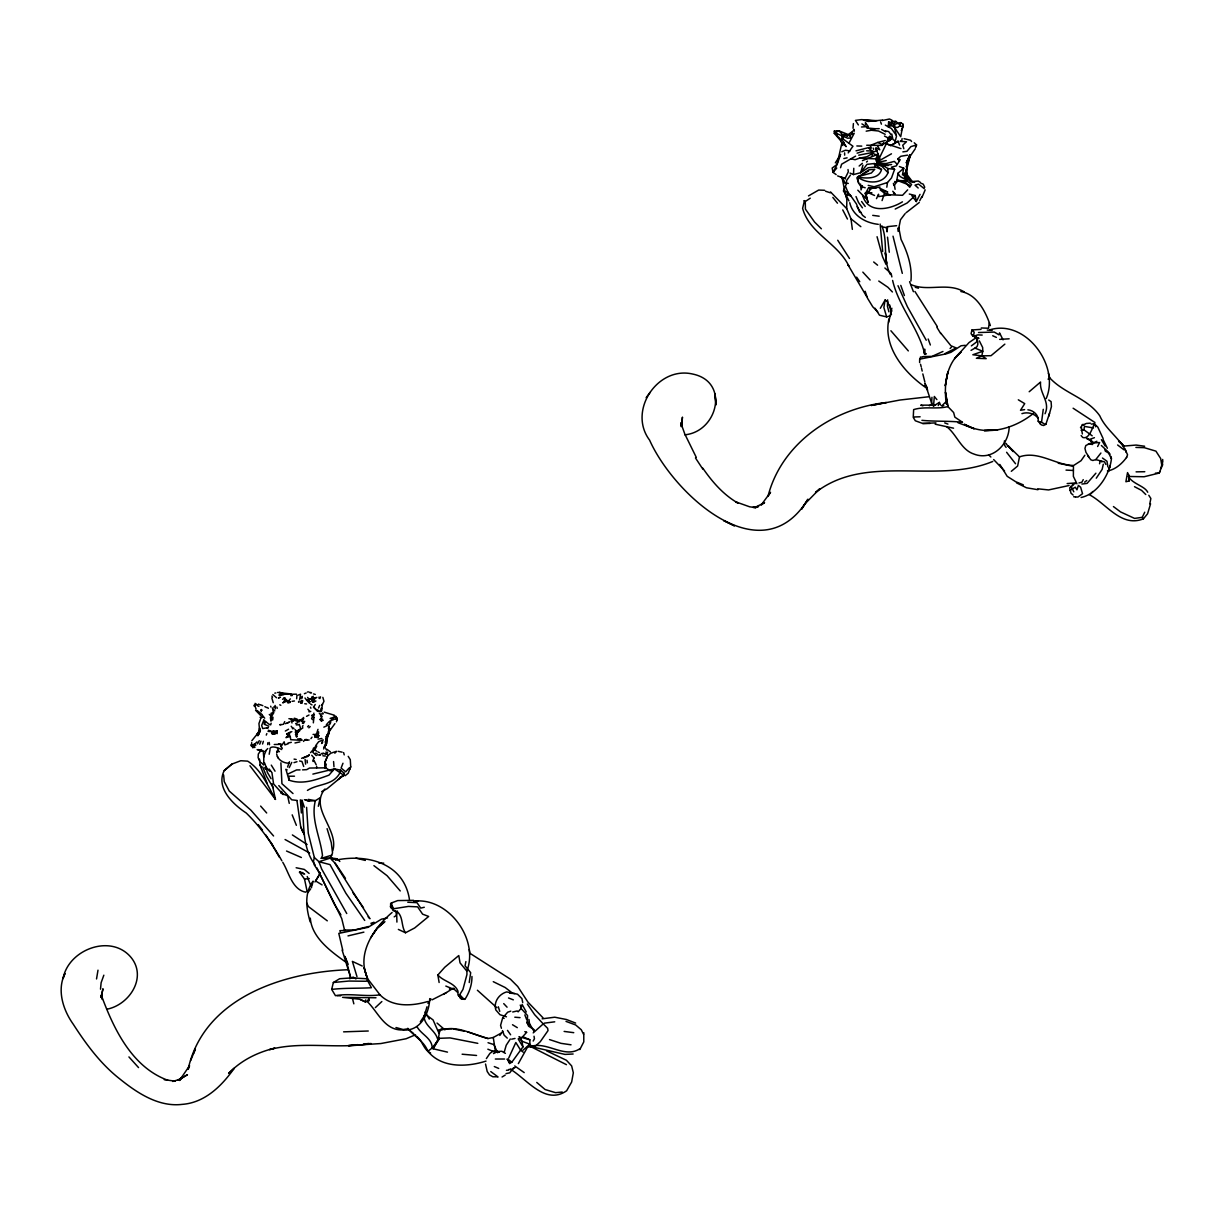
<?xml version="1.0" encoding="UTF-8"?>
<svg xmlns="http://www.w3.org/2000/svg" width="1224" height="1224" viewBox="0 0 1224 1224"><rect width="100%" height="100%" fill="white"/><g stroke="black" fill="none" stroke-linecap="round" stroke-linejoin="round"><path stroke-width="1.5" d="M1076.982 483.847L1073.371 476.381L1073.448 466.375L1058.24 463.238M320.535 696.838L319.877 698.583M322.004 714.265L322.004 713.454M1107.888 466.91L1106.97 461.249L1102.472 458.021M316.863 697.42L314.247 697.986L313.451 699.485L313.436 702.224L315.93 701M1082.368 433.939L1081.19 427.023L1082.552 424.468L1083.867 425.279M313.757 757.855L313.206 761.527L313.329 759.89M887.415 140.148L886.314 143.759L890.628 145.58L894.668 143.407L896.488 136.246L894.514 127.418L894.912 124.251L900.757 122.614L903.067 124.251L900.711 136.721L894.514 127.418L891.975 120.212L889.45 119.003L882.305 120.549M852.348 229.378L851.001 218.836L846.702 208.615L846.855 199.451L844.866 191.051M276.838 752.653L277.68 750.419M1043.261 409.321L1041.548 422.188L1044.715 424.162L1045.847 424.33L1049.549 413.238M842.831 145.58L840.613 140.592L834.278 133.34L834.34 131.06L839.174 130.937L848.186 134.533L851.935 131.978M1103.298 464.248L1102.136 469.419L1096.26 478.202M1010.397 448.106L1008.117 445.811L1019.485 456.873L1017.618 466.053L1011.315 471.301M887.645 299.865L887.431 306.275L888.93 311.845M313.069 734.4L318.026 734.752L316.419 737.552M321.361 711.098L321.484 707.946L320.963 710.914M1111.499 458.082C1110.046 474.178 1097.607 493.945 1081.113 497.495M347.157 963.074C332.102 952.379 311.768 938.211 310.299 918.122M891.409 314.752L889.787 305.082M277.175 751.276L276.67 751.459M840.551 167.719L841.607 164.2L850.909 158.814L855.071 159.717L859.432 158.187L875.741 158.875L877.822 161.262L878.113 154.163L875.818 148.425L876.919 150.521L872.865 152.419M318.485 733.895L318.577 731.845L316.71 734.599M1045.847 424.33L1043.628 425.508L1041.394 424.957L1038.197 421.209C1039.008 415.257 1033.5 410.331 1027.885 409.811M858.667 182.866L856.907 178L860.839 177.587C868.199 178.505 879.337 178.459 881.51 169.524L875.344 166.984L868.107 167.78L860.625 172.722L853.495 174.573L853.786 168.3M940.598 405.098L939.374 402.405L933.545 406.016L931.602 404.318L931.954 397.295M269.525 744.712L269.203 742.417M332.729 850.818C339.385 829.566 308.892 808.376 324.895 789.052M298.595 702.285L298.641 701.367M413.636 900.359L397.739 900.573L391.68 902.868L390.64 903.496L390.64 907.474L393.348 909.356M297.264 736.496C296.33 737.123 295.673 734.018 296.545 737.047M300.982 698.384L301.089 697.037M853.036 128.245L853.403 123.578M282.346 748.338L281.015 746.563L281.183 744.345L278.491 743.993M933.545 406.016L934.325 396.469L936.896 399.621M289.292 733.941L289.568 735.18M1040.125 423.887L1040.293 421.989L1038.197 421.209M328.705 727.087L328.522 729.198L329.287 726.383M850.405 175.139L846.626 180.479L846.35 183.983L843.428 190.745L843.673 191.648L847.85 192.122L851.108 196.33L847.62 194.662L847.85 192.122L845.769 186.935M887.553 226.639L887.063 231.841L886.406 227.633L887.553 226.639L896.626 225.69M100.506 989.206L101.118 982.719L103.841 975.191M365.762 999.855L365.548 1001.951L360.33 999.442M485.53 1064.039L487.213 1071.551L489.508 1074.901L492.859 1076.783L497.235 1076.783M898.661 228.781L900.481 219.769L905.087 213.68M272.692 719.942L272.983 717.233M337.166 717.708L336.554 718.825M920.05 359.489L920.463 357.041L922.238 357.071M325.094 747.099L325.706 742.892L326.135 745.294L325.309 741.836M842.801 136.139L836.558 133.477L836.849 130.8M1095.602 426.809C1094.302 416.038 1091.67 440.655 1082.689 437.427L1081.129 435.56M300.155 702.224L300.278 701.291M251.685 742.631L251.486 746.502L255.77 745.431L255.296 743.611L256.964 741.912M681.263 426.105L682.457 417.124L681.753 426.105L680.819 422.816L684.797 434.015L696.303 457.409M989.237 322.907L988.548 328.231L981.281 327.971M681.217 426.656L681.86 422.096M313.329 722.848L313.925 717.463L312.457 714.847M314.889 737.46L314.935 734.828L317.613 733.36M886.803 187.211L887.507 182.514L891.5 177.939L894.591 169.371L891.409 167.153L896.289 165.913L900.221 159.686L897.85 158.845L900.757 156.29L907.627 155.142M951.339 347.233L950.099 348.519M297.432 734.278L296.254 733.589L295.474 734.691L297.264 735.012M329.011 721.732L326.364 724.73M330.511 723.032L330.755 721.548M328.736 733.956L329.118 731.646L327.298 736.205M887.691 301.701L885.12 300.002L883.881 307.561L886.65 316.924L890.062 315.823M96.528 978.955L97.996 970.173M326.257 764.067L325.416 768.259L325.003 762.185L327.711 755.713L330.847 753.204L336.493 751.322L334.825 753.204M312.87 774.103L334.412 768.886L340.471 770.141L340.043 772.635C333.326 785.777 318.255 783.375 307.438 790.413M1045.051 413.727C1050.559 402.007 1039.283 393.317 1040.553 382.026L1029.185 391.741M1092.191 435.821L1083.928 429.808L1084.495 426.411L1093.46 427.941M898.737 180.31L896.809 180.387L898.034 173.211L903.771 168.224L899.395 166.525M902.088 138.603L901.736 140.576L900.13 141.372L906.479 141.739L902.746 145.212L903.832 148.762M946.366 403.966C943.704 385.988 945.877 364.63 960.809 352.022M447.494 1052.12L433.067 1048.769L438.299 1038.947L439.753 1030.593C456.491 1024.243 472.173 1034.693 488.039 1038.533L493.272 1037.493L501.213 1033.102M330.098 720.538L329.792 724.47L323.84 727.148M269.188 754.244L270.03 749.654M429.731 998.6C429.196 1013.793 420.26 1031.832 402.543 1029.965C384.719 1030.44 378.323 1012.6 367.644 1001.951M906.188 180.402L905.729 182.789L909.738 187.257L911.559 184.411L906.188 180.402L907.535 178.995L905.867 169.539M336.462 721.823L336.677 720.752M804.459 200.614L802.623 208.386C809.431 233.478 837.721 243.01 848.829 265.96L847.972 264.782L866.714 296.652M1009.173 426.702C1009.02 444.633 992.113 461.173 974.044 454.089C960.962 449.881 956.954 434.642 946.733 426.732M313.589 714.617L313.895 713.102M340.471 770.141L344.02 773.063L343.607 775.144L338.161 779.535M465.885 961.605L465.043 965.782L470.689 972.682L469.236 982.505M1149.78 503.906L1150.866 498.489L1148.801 495.292M319.051 697.068L319.051 698.277M946.534 403.629L947.238 400.172M907.948 159.411L906.54 166.235L907.214 176.531L910.824 180.938M272.753 709.951L273.855 712.628L271.575 716.377L271.453 720.477M284.519 698.782L284.045 697.741M885.319 125.093L888.471 126.959L888.701 121.635L888.471 126.959L891.393 128.489L896.075 134.977M888.655 322.432L891.852 308.219M971.03 350.37L974.962 348.09L982.78 351.273L972.835 354.746L981.801 355.847L986.192 358.647L976.37 358.28L981.801 355.847L982.78 351.273L982.658 347.478L979.322 340.853M277.221 752.056L277.68 751.062M318.317 806.295L320.198 797.727L315.379 800.649L308.907 801.077L304.393 799.685M306.597 807.335L308.28 833.269L314.339 857.504L313.497 861.268L314.339 865.031L318.73 871.717L341.726 918.551L344.648 930.454M882.06 200.598L884.508 193.193L880.194 189.888L887.737 192.015L879.322 188.006M311.982 885.992L313.084 881.127C304.057 893.413 306.245 908.208 310.162 921.886M264.613 762.98L266.755 768.718M101.026 997.346L103 988.778L101.072 997.147M327.864 735.961L328.919 731.417L325.875 739.724M1099.55 463.758L1100.116 461.417M331.689 989.405L333.356 982.505L339.629 978.741L351.334 977.915L366.603 978.741L371.408 987.737C358.204 988.533 344.923 987.829 331.689 989.405L335.452 995.678C350.278 992.955 365.165 997.04 379.976 994.837C392.185 1007.398 411.998 1006.189 427.635 1001.538M325.492 741.928L326.441 738.072L325.844 740.398M925.16 189.904L921.963 197.431M977.67 338.91L976.431 342.093L971.366 345.872M466.925 970.8C479.211 938.839 447.862 896.825 413.636 901.201M518.089 1011.881L521.072 1008.423L522.112 1004.46L526.289 1011.988M1150.575 503.798L1147.576 513.789L1143.43 518.808C1121.199 527.835 1106.496 503.554 1089.1 494.588M271.147 723.2L270.688 724.868L268.959 724.18L263.818 720.064L261.645 725.541L262.747 728.571L268.393 727.561L267.184 728.096M841.592 144.31L837.063 164.399L833.054 172.385L836.16 174.619M892.403 121.834L888.471 126.959L891.409 125.46L892.403 121.834L889.389 122.66M292.414 727.898L291.19 726.26M510.821 1011.146L507.7 1012.187L502.682 1017.832L500.585 1025.36L501.427 1028.282M256.107 709.14L254.531 704.886M888.93 318.928C882.688 347.096 904.521 373.014 926.522 388.084M344.02 773.063L343.179 775.985L340.257 777.102M262.548 744.008L263.374 741.285M504.349 1051.707L506.231 1045.219L510.316 1038.992M868.566 171.023L858.162 176.608L857.718 178.092L858.514 182.973L860.778 186.323L865.184 187.777M188.205 1068.904C204.025 997.958 283.127 972.147 347.738 969.76M427.008 1006.755L424.284 1015.951L420.322 1021.811M1046.183 398.565C1060.305 365.869 1025.666 318.867 989.91 329.807M337.135 720.232L337.38 719.406M329.057 731.983L325.4 745.493M915.797 147.293L916.531 144.922L914.221 142.764M862.4 185.635L861.069 189.919L860.579 184.044M328.17 734.966L329.929 729.535L328.659 732.227L334.932 723.598M316.894 732.717L317.995 729.351M397.433 911.13L395.857 915.827L394.189 916.868M1160.597 468.608L1161.76 465.166L1160.658 458.51L1155.915 451.136L1144.302 447.678L1135.903 447.418M1048.708 416.359L1051.431 406.598L1051.095 401.61L1048.739 400.034M312.931 697.206L313.252 696.257M684.813 434.811C717.631 431.751 730.07 381.72 692.646 374.039C657.441 365.808 627.591 410.958 649.592 440.12C673.108 493.073 761.206 575.892 807.932 499.208L801.582 509.153L805.254 503.554L819.682 488.85L815.551 492.507C866.5 452.865 936.146 484.842 992.74 461.463M891.409 125.46L894.514 127.418L897.835 127.357L899.594 125.965L900.757 122.614L899.64 124.374M938.257 405.572L939.374 402.405M188.389 1068.95L189.552 1065.706L179.668 1080.149M287.579 767.004L289.461 761.772M877.822 161.262L886.314 143.759L900.971 148.594M840.215 155.846L837.063 164.399L832.167 168.07L833.054 172.385L836.757 168.07M314.339 857.504L318.944 861.696L330.22 858.131L331.689 855.209L332.53 852.914L331.276 842.663L327.083 828.663M903.771 168.224L902.654 173.701L907.183 180.142M266.281 735.088L266.832 733.589M312.319 751.429L313.635 747.879M267.719 744.62L267.781 742.769M319.693 705.391L318.5 708.008M920.035 194.387L916.302 201.562L911.941 195.809M260.987 741.132L259.718 744.253M349.666 769.514L350.707 766.79L350.293 759.676L348.197 756.34M862.951 165.179L860.625 172.722L867.005 164.337L874.257 163.542L881.846 166.265L888.027 172.691C883.59 183.998 868.428 183.83 859.416 178.276M299.605 699.899L300.553 694.161L298.212 695.14M350.707 766.79L348.197 773.262L345.061 775.771M342.98 763.24L341.098 768.045L345.688 771.808L349.039 768.045M316.236 755.56L312.839 752.255L315.976 745.217L318.623 741.744L323.167 739.877L321.575 743.473L322.646 742.31M1126.463 457.577L1127.564 454.808L1126.279 451.993M265.837 751.108L263.757 756.34L263.757 761.986M272.065 783.788L275.461 799.394C267.888 785.869 261.248 769.621 247.661 761.144L240.761 760.731L231.979 764.067L224.252 770.554C215.5 787.766 233.019 804.336 246.192 812.981C260.528 826.873 272.08 843.443 281.857 860.778M1128.834 475.218L1129.155 480.925L1125.896 481.751L1127.534 472.602L1128.834 475.218L1129.155 480.925M190.592 1060.688L195.396 1048.983L193.315 1054.002M252.771 747.818L253.475 746.15L250.843 745.018M847.329 136.231L844.453 134.166L841.883 135.589L841.974 139.674L846.09 146.65L842.938 142.917L843.994 142.367M311.86 717.922L312.594 716.484L311.6 715.397M271.575 716.377L270.795 715.811L272.447 712.414M282.56 699.302L284.855 697.726M327.711 755.713L325.003 762.185L325.416 768.458M518.349 1063.61L527.544 1047.101M268.76 726.169L264.46 724.363L265.516 721.869M325.477 754.519L326.732 753.632L327.175 754.519M254.148 705.238L254.301 706.279M316.756 751.169L314.798 749.945L316.756 746.043M293.944 728.372L292.49 728.77M273.595 707.151L274.666 706.615L275.415 708.849M848.982 143.131L854.199 133.278L849.441 135.466L844.514 135.39L842.495 138.557L852.96 146.253L848.201 152.908M1097.622 446.515L1099.626 442.537L1090.63 443.164L1085.81 445.521L1084.954 448.397L1085.933 452.299L1088.809 456.72M886.237 160.558L878.572 162.287L878.144 163.236L876.598 162.869L877.103 162.272M316.481 710.073L313.558 707.089L315.226 704.489M331.903 857.932L321.239 858.345L322.493 855.622C320.459 837.4 310.544 819.04 315.379 800.649L308.28 799.394M437.871 974.993C443.578 981.663 454.41 982.505 457.944 991.088L457.944 995.051L458.985 995.892L462.963 989.405L466.925 974.564L466.925 971.229L460.04 962.86L458.786 955.546L444.771 967.251L437.871 974.993L439.125 982.505M302.389 726.827L302.986 725.541M508.74 1057.964L515.839 1042.496L520.659 1050.238L523.168 1052.12M260.513 719.161L258.937 723.598L259.61 730.208L259.641 727.943L258.203 735.593L259.61 730.208L257.958 735.379L260.421 730.468L257.315 735.639L260.207 731.095M289.262 767.632L291.756 762.399M1113.427 506.568L1120.511 511.892L1134.572 518.41L1142.221 517.339L1144.731 512.213M302.435 720.936L303.812 718.151M312.12 701.52L313.436 702.224L311.753 699.745L313.176 697.909L306.658 700.174L304.99 698.001M901.262 130.616L903.297 126.546L903.067 124.251M883.621 142.565L882.183 145.427L866.714 145.243M310.774 711.389L308.968 711.863M876.491 198.64L878.526 194.234L878.664 196.62L889.741 194.769L902.532 195.305L907.657 189.858M579.809 1049.611L583.787 1041.869L583.787 1032.674M919.714 200.751L921.886 196.544M1083.24 479.64L1081.878 482.271L1078.956 482.944M845.463 177.633L848.309 171.834L848.018 169.555M868.642 187.593L865.46 193.514L865.72 198.303L857.81 190.194M259.274 740.688L257.545 743.825M301.15 721.502L303.445 717.478M296.652 698.766L296.942 695.217M268.377 730.238L275.155 732.931L274.727 733.712L273.12 732.717M915.307 148.685L909.86 156.672L906.51 166.632L909.86 156.672L905.882 173.028L907.214 176.531M392.093 912.492C373.397 928.236 355.358 954.98 368.271 979.582L367.43 981.051L365.349 981.25L348.825 981.051L333.356 982.505M458.985 994.837L460.453 998.401L465.258 998.815C469.45 992.236 472.112 984.264 471.944 976.446M303.583 741.453L304.195 740.413M880.331 308.295L885.12 300.002M300.614 703.203L301.731 700.281M314.935 734.828L315.731 737.139L316.848 735.639L319.326 735.685M370.566 937.982L377.053 928.373L384.933 921.687M303.399 723.506L304.7 721.318M513.544 1067.802L509.781 1072.805L506.017 1073.647M323.595 748.95L324.941 746.716M314.966 881.969L320.397 873.049M320.29 873.217L315.593 880.928L322.065 884.891M307.147 756.784L309.29 754.535M433.067 1048.769L439.554 1038.319L450.004 1037.906L477.804 1043.338M323.855 747.176L325.355 744.773M273.411 730.988L275.522 733.574L277.175 730.957L272.539 731.202L277.19 733.635L277.175 730.957M259.228 731.876L257.346 733.757L259.014 731.111M265.608 750.786L267.75 748.568M835.349 162.853L840.704 154.469M1126.784 457.118C1122.224 463.498 1115.355 469.71 1107.445 470.949M281.015 746.563L284.152 741.805L284.886 744.896L288.328 743.672M1160.337 471.209L1159.097 473.091L1144.103 476.748L1128.329 476.473C1132.491 483.939 1144.777 485.989 1147.729 492.247M427.941 1003.359L430.924 998.891M328.598 731.554L330.465 728.739L328.277 731.447M265.011 767.769L265.669 766.867M373.351 933.866L377.053 928.373L383.739 922.514L380.389 924.824M302.328 723.185L303.506 721.426M330.159 718.427L336.065 716.53L332.913 717.968L330.954 720.462L335.804 718.717L336.065 716.53L334.29 715.933M486.02 1061.101C466.711 1067.221 441.68 1068.2 427.849 1051.278L432.225 1047.943L439.554 1038.319M486.372 1058.592L489.921 1053.374L492.859 1051.278L496.822 1051.079L499.331 1052.334M981.005 329.348L972.009 329.96L971.045 333.708L973.432 336.294L978.925 338.329L974.564 336.478M519.649 1037.233L521.914 1041.241L522.954 1046.887L511.877 1062.157L509.582 1063.61L507.899 1059.219L511.877 1062.157M856.02 150.827L870.524 147.14L871.289 145.029L877.715 142.474L882.596 144.692L890.904 139.383L891.454 137.578M288.405 701.23L290.333 698.858M321.3 720.768L322.509 719.069L319.984 719.574L321.361 720.997L323.243 720.278M499.805 1035.458L502.682 1031.419M310.942 738.638L312.013 737.169M903.955 173.808L905.882 173.028L912.324 181.55L918.245 181.03L920.249 182.269M894.361 185.13L897.682 180.617L909.57 185.161M251.823 740.734L258.035 733.008L257.346 733.757M315.731 737.139L316.848 735.639L314.706 736.404M866.133 195.197L868.015 202.404L866.133 195.197L871.687 187.716L869.683 188.879M317.597 737.537L318.546 736.358M646.134 397.678L650.051 392.399M307.851 892.633L310.682 888.869M915.384 146.987L916.531 144.922L910.886 146.62L906.938 151.317L902.868 151.868M1084.862 455.236L1081.052 460.698L1073.647 465.472C1055.471 465.151 1038.227 450.294 1019.485 456.873M1087.631 455.665L1090.875 459.826L1092.848 460.484L1095.755 459.612L1100.911 453.033M1073.586 484.781L1069.669 487.841L1070.985 493.165L1073.127 495.062M1095.893 473.198L1087.08 483.388L1081.894 484.061M405.481 932.764C400.937 926.186 403.522 916.638 396.913 911.436L393.348 910.809L392.935 909.769L393.776 908.728L408.403 906.418L417.598 906.846L422.617 914.16L428.675 916.455L414.676 927.96L405.481 932.764L398.366 929.414M255.862 705.162L254.485 705.621M308.968 755.483L301.594 758.314M919.27 202.465L906.051 212.762M311.569 698.751L312.273 696.747L311.233 698.659L308.035 699.47L309.274 700.113L306.658 700.174L309.565 703.295M179.622 1080.501L181.504 1078.298M261.217 711.664L261.477 709.507M1090.645 494.006L1092.864 491.497M894.361 123.043L895.846 121.39L899.212 124.267M320.244 719.299L322.126 716.606L320.566 716.132M302.328 719.1L298.962 720.997M526.718 1032.26L522.74 1036.651L529.854 1039.788L529.854 1044.179L522.954 1050.238M307.561 726.811L308.678 725.618M316.144 736.848L318.026 734.752L315.608 736.19M261.584 749.471L258.31 754.045L258.111 757.595L259.779 761.359M299.237 724.302L300.706 728.678L295.183 732.12L299.758 730.728L296.254 733.589M310.529 752.653L312.151 750.97M872.192 155.769L871.411 150.445L869.499 148.762M960.916 352.206L954.536 358.678L969.026 342.567L976.324 337.579M391.68 902.868L391.68 905.163L390.425 906.418L392.935 909.769M840.613 140.592L843.137 138.098M308.83 727.852L310.177 726.551M888.961 139.444L890.904 137.011L889.802 136.155L887.568 138.541L889.527 140.377M866.516 162.058L867.479 161.14M438.85 1031.144L441.221 1028.91L452.084 1028.711M872.115 153.627L867.066 156.703L859.432 158.187M375.37 1007.597L381.857 1001.538M302.726 700.648L301.915 703.372M265.562 768.84L266.847 769.085L265.333 767.356M309.228 702.193L310.621 701.49M287.9 733.635L287.472 735.043L290.256 736.404L290.715 739.694L302.083 740.367M1004.858 344.143L991.027 355.694L981.801 355.847M878.098 160.16L879.949 158.477M533.19 1032.888L543.226 1023.907L547.618 1028.282L548.031 1030.593L540.304 1041.67L535.072 1046.474L527.62 1047.025M288.191 735.67L285.972 737.628L290.256 736.404M349.666 978.741L353.216 977.073L355.939 978.955M275.522 733.574L272.707 734.278M859.141 166.036L862.339 163.343M231.979 764.067L224.252 770.554M1048.065 379.149L1049.702 377.803L1048.402 373.228M902.317 174.879L904.444 173.15L907.535 178.995L910.534 181.519L914.695 182.192M316.679 767.8L316.679 766.346M1033.469 413.375C1014.803 428.522 986.467 437.136 964.374 424.254L974.212 428.767L957.933 422.693M313.344 715.765L314.4 714.938M371.408 924.395L374.116 922.315L370.918 923.279M307.331 756.111L303.491 757.947M533.19 1041.043L534.444 1038.748L534.031 1036.238M1084.586 482.134L1086.774 480.527M974.962 348.09L977.058 346.606C979.384 342.338 976.431 336.952 972.361 334.948L972.606 335.758M261.064 710.149L261.982 710.287L261.202 709.813M891.47 153.811L879.153 160.788M302.909 727.882L296.132 732.182M178.168 1080.088L182.437 1077.197M862.981 173.808L868.795 169.876L874.778 169.264L871.35 173.012L858.162 176.608M821.381 228.796L814.587 222.049L805.423 209.12L805.27 201.532L810.242 198.196M515.013 1067.588L512.504 1069.256L508.74 1069.47M894.668 143.407L898.079 141.219L899.564 145.09M894.759 182.483L897.682 180.617M432.026 999.855L446.454 992.542M283.601 724.118L284.718 721.609M288.573 729.213L285.345 731.034M443.516 994.424L453.247 988.196M929.307 405.771L931.602 404.318M916.302 201.562L915.215 195.519L907.137 203L895.218 209.059M872.987 151.026L866.592 150.812M295.611 723.659L297.662 722.772M178.367 1080.18L187.456 1074.687L179.714 1079.293L172.691 1081.465M502.054 1076.998L505.191 1075.116M808.498 195.917L818.672 190.057L824.609 190.286M890.628 145.58L898.079 141.219M255.296 743.611L251.563 745.523M579.809 1048.769C564.432 1058.944 547.266 1041.058 530.482 1046.474L566.437 1064.666M465.258 998.815L461.494 999.029L458.985 995.892M850.909 158.814L855.607 156.137M893.887 185.436L893.398 183.325M321.652 791.668L327.083 788.73L343.607 775.144L334.412 768.886L328.965 775.144C316.343 779.78 302.405 784.982 289.048 780.162L285.911 769.299L287.166 769.927M306.536 716.331L308.999 715.03M493.486 1053.589L497.663 1051.493L501.84 1051.278L505.39 1053.374M286.982 734.094L290.363 732.411L288.696 732.855M1069.898 490.457L1075.284 487.213L1076.952 489.814L1078.39 485.423L1080.639 487.228L1082.536 493.7L1078.007 497.005L1075.514 497.005M287.181 723.017L289.92 721.701M280.464 697.114L278.383 698.108L279.562 697.328M857.29 177.189L858.682 176.516M288.206 773.889L296.575 769.927L300.064 769.911M1086.224 437.718L1093.583 442.751L1096.888 441.267M888.104 141.25L890.292 140.27M286.63 733.941L291.832 731.631M449.376 988.992L454.349 988.579M301.655 719.528L298.916 720.186L288.91 718.672M415.517 1034.77L406.108 1038.748L380.817 1043.552L348.412 1045.633L357.821 1044.653M902.44 201.838C889.664 209.763 867.678 214.185 862.568 195.06M1094.424 437.687L1089.146 439.584L1086.851 438.758M841.791 151.761L845.509 150.215L849.946 150.965M942.954 351.472L932.015 356.368L923.11 356.597M304.393 693.702L306.153 693.014M871.901 152.602L858.728 155.188M368.684 998.401L369.311 1000.482L365.548 1001.951L359.489 999.228L342.552 997.346L375.998 997.774M887.507 182.514L874.104 186.752L868.183 185.36M285.406 723.675L288.573 722.497M317.98 739.112L321.897 738.485M106.672 1009.264C129.193 1005.057 147.308 977.67 131.228 957.642C111.216 933.193 68.314 949.396 63.082 978.542L64.964 973.524C56.656 990.078 63.097 1010.029 73.318 1024.32C86.307 1044.47 100.705 1063.962 119.722 1078.88C137.287 1093.032 158.692 1107.246 182.223 1104.369C204.944 1102.702 221.896 1085.826 234.274 1068.215L228.628 1073.433C241.021 1060.397 257.468 1052.273 274.834 1048.142L269.601 1049.611C302.955 1040.721 337.503 1049.58 371.056 1043.475M857.106 153.168L863.761 151.042M944.744 353.721L956.189 347.953L950.956 345.765L940.644 333.005M518.15 1038.947L521.485 1037.906M320.168 711.802L317.245 711.144M294.005 762.629L296.988 761.726M862.415 160.65L878.113 154.163L879.322 157.085L876.751 161.308L876.965 162.823L877.639 161.767L878.572 162.287M879.949 187.027L869.897 188.771M321.239 858.345L331.689 855.209M296.3 724.929L298.993 724.684M299.911 741.912L294.984 742.968M347.998 935.901L363.88 932.137M287.931 703.02L290.287 702.362M355.098 929.827L368.684 926.491M1072.346 484.306L1075.667 483.404M861.497 127.005L867.082 126.592L867.143 127.969L868.091 127.724L861.926 123.915M1082.276 424.866L1085.413 424.024M877.715 142.474L885.273 140.515M288.482 702.086L290.21 701.643M290.486 694.283L296.468 694.176M1090.293 423.167L1086.178 423.473M265.195 768.657L265.96 768.458M926.354 353.736C921.901 357.836 925.635 341.19 924.793 354.272C918.78 328.445 898.737 306.796 892.617 280.449M424.284 907.259L420.735 908.101L416.971 902.654L407.776 902.241M512.703 1011.988L517.308 1010.932M843.841 158.554L847.1 157.835M1069.072 485.515L1048.555 489.937L1037.738 488.804M1081.144 430.42L1083.928 429.808M288.007 743.06L291.327 742.341M511.663 1039.161L515.013 1038.457M847.62 194.662L846.304 194.937L845.065 193.377M1021.918 413.636C1027.471 411.738 1034.265 413.329 1037.921 417.996M868.933 148.487L871.733 147.951M943.75 405.557L941.746 405.94L946.917 400.829L947.896 406.598L953.634 412.534L954.842 417.139L962.538 422.295C949.151 420.781 935.457 421.653 921.917 420.337M866.179 131.167L871.335 130.249L878.511 130.999L885.181 134.334M947.361 403.384L945.479 392.246L947.896 406.598C936.697 409.52 924.64 406.108 913.639 409.612L913.242 417.369L915.307 420.765L922.774 423.489L935.932 422.877M332.102 859.6L336.906 858.758L339.844 861.482M999.656 339.385L1009.142 338.803M891.607 164.521L883.912 165.607L879.306 164.154M1024.595 409.612L1020.51 410.269L1024.717 403.629L1018.322 399.804M870.111 128.811L879.214 128.658M293.163 728.112L292.597 728.372M281.183 744.345L274.252 744.498M274.788 693.136L275.874 692.968M408.189 1028.757L403.17 1029.537L395.979 1027.533M311.753 699.745L314.675 699.899M928.848 396.744L900.023 400.019L871.151 405.465L886.298 402.528C833.269 408.281 781.509 443.088 767.968 496.424L770.523 492.278L761.19 505.007L764.572 502.605L755.147 507.348L758.589 506.476L752.898 507.348L755.958 507.685L749.654 506.797L735.884 501.901L738.072 503.156C723.476 494.833 712.23 481.858 702.806 468.165M292.046 701.337L294.448 700.969M271.973 733.956L273.472 733.727M896.809 180.387L906.663 180.923L907.489 179.943L906.755 177.817L902.654 173.701M281.03 724.577L279.699 724.746L282.683 724.44M415.257 901.399L418.44 900.986M544.236 1023.172L554.732 1021.811M1123.326 446.117L1136.117 445.062L1144.654 446.24M307.438 692.019L308.524 691.881M542.14 1018.827L554.732 1017.205L566.437 1019.516L575.632 1023.065M1091.257 424.101L1093.889 423.795M874.823 120.947L863.471 120.136L868.321 121.467L882.565 120.059M302.68 872.636L299.498 872.146L304.516 879.046L309.274 878.541M345.489 930.454L339.844 930.668L340.471 932.137M363.467 1044.057L369.097 1043.46M409.443 899.456C403.92 863.134 367.123 853.48 335.452 860.227M506.445 1070.312L508.526 1070.097M965.323 345.321L961.085 345.749L950.941 352.298L946.229 353.858L919.668 359.168L919.622 362.595M319.724 754.948L320.55 754.856M562.244 1092.037L555.558 1092.665L545.108 1089.528L536.755 1082.429M495.353 1059.02L504.563 1059.02M306.597 740.168L309.121 740M325.309 756.08L322.876 755.759M305.373 740.122L307.025 739.985M268.025 731.386L271.789 731.615M353.292 929.98L344.235 930.041M1067.16 483.572L1075.774 482.929M304.883 739.617L306.796 739.48M290.746 695.63L292.368 695.523M256.856 704.886L257.728 704.84M277.588 692.447L291.037 693.962M329.18 770.554L333.158 770.34L330.021 770.554L325.63 767.831L309.504 768.045L306.734 769.636L302.542 769.865M573.123 1054.002L564.968 1054.415L530.482 1046.474M865.337 193.147L871.916 192.826M297.57 738.975L300.614 738.852M922.774 423.489L930.026 423.443M876.124 187.915L869.591 187.945M914.16 416.986L920.127 416.787M343.607 1031.847L368.271 1031.006M317.353 754.917L319.908 755.009M1136.086 471.852L1144.792 471.714M865.108 193.208L870.646 193.147L868.091 191.372M1155.425 473.137L1159.097 473.091L1162.678 464.738L1162.02 461.004M935.549 405.144L920.739 405.159L922.896 405.832M294.479 776.2L288.833 776.2L289.048 780.162M378.935 863.149L383.739 863.149M387.503 917.924L381.444 919.178L368.057 927.333L338.788 933.392L342.766 950.314M876.95 120.686L861.497 119.615L855.423 120.38L858.361 124.925M978.511 332.53L994.301 332.071L999.029 334.856L999.564 332.882L1003.037 339.844M910.534 181.519L912.324 181.55M337.212 995.724L340.716 995.801M856.846 145.962L861.757 146.115M886.65 316.924L879.505 315.195L875.053 308.249M252.986 747.328L254.944 747.405M982.184 335.07L977.838 334.886L973.432 336.294L974.197 332.209L972.009 329.96M892.112 121.207L895.846 121.39M1066.027 470.108L1073.402 470.46M300.997 702.545L301.854 702.591M278.338 751.643L279.424 751.704M834.278 133.34L836.558 133.477M886.406 227.633L882.259 226.868L881.861 225.782M987.248 330.082L992.174 330.388M848.982 200.95L845.233 193.346L842.311 178.765L845.233 183.202L848.309 183.416M514.799 1017.205L520.032 1017.634M509.781 993.169L514.799 993.582M271.544 733.222L273.136 733.344M462.121 1054.216L476.549 1055.471M1073.662 496.76L1075.452 496.913M332.316 858.131L336.906 858.758M867.143 127.969L875.191 128.734M324.192 712.139L334.412 715.244M960.855 291.526C976.859 294.28 985.58 311.539 990.369 325.599M879.689 163.144L886.023 163.557L894.361 161.4L897.161 164.307M296.147 867.755L304.302 869.423L309.106 873.401M304.745 703.739L306.536 703.953M881.77 164.613L887.813 168.514L894.591 169.371M319.143 710.792L317.261 709.981M1088.366 443.929L1092.68 444.496M872.727 215.363L879.169 216.204M1095.755 459.612L1104.538 461.861L1105.823 464.432M564.126 1031.419L573.75 1032.674M164.245 1079.706L175.338 1081.175M953.557 428.186L935.167 424.192M571.027 1044.806L560.99 1043.338L549.5 1039.574M531.644 1045.969L535.072 1046.474L528.6 1045.005M884.355 165.73L877.73 163.909M288.895 763.225C283.448 763.225 277.496 759.783 276.655 754.045M899.594 125.965L902.532 126.424M890.445 195.228L884.508 193.193L889.741 194.769M852.317 133.278L851.537 133.156L854.046 129.392L854.367 131.136M1040.293 421.989L1041.548 422.188M1037.967 489.707L1026.477 487.779L1016.532 482.868M314.247 697.986L315.639 698.384M506.858 1059.219L508.113 1059.433M883.896 164.858L888.134 165.623M296.07 730.667L294.969 729.504M294.066 759.11L296.177 759.492M291.22 719.238L299.207 721.885M299.574 761.007L301.961 761.481L303.705 766.484M453.813 1029.063L464.126 1031.144M878.281 224.329C865.735 222.998 852.761 215.822 849.747 202.725M288.818 694.1L280.51 693.993L284.626 694.391M338.161 751.322L342.139 752.163M297.202 800.45L291.756 799.823L278.797 785.609M885.472 130.861L888.716 131.595L890.965 134.64M334.932 717.295L337.151 718.794M258.249 749.654L260.177 750.128L257.927 749.578M355.939 858.131L365.349 860.441M909.294 194.035L915.215 195.519M367.644 1000.069L369.311 1000.482M873.309 153.658L876.154 154.775L878.113 154.163L875.741 158.875L876.384 161.384M300.339 739.174L301.716 739.541M257.117 749.639L262.303 751.291M915.261 287.319L918.474 288.206M904.077 138.679L910.61 140.27L911.589 141.51M488.039 1038.533L467.553 1031.847M861.084 212.395L859.539 211.966L856.418 203.918L850.053 194.83M1090.278 440.043L1091.594 440.426M315.608 753.158L317.047 753.571M520.797 1037.172L529.854 1039.788M313.558 693.932L315.302 694.452M306.658 700.174L309.075 701.061M308.938 698.72L310.33 699.134M296.56 730.912L297.616 731.264M902.394 180.923L905.27 181.84C909.876 180.433 900.267 177.48 899.487 175.812L898.034 173.211M825.527 191.235L830.316 192.765L830.53 191.939L846.702 208.615M506.445 1016.792L499.958 1014.696L495.781 1009.892C493.456 1001.921 498.994 994.102 506.644 991.914L517.523 994.209L521.914 998.6L522.74 1002.578M488.039 1042.71L493.899 1044.592L497.663 1052.747M294.296 718.213L297.157 719.131M325.355 753.969L322.907 753.02M319.311 713.607L320.474 714.005M316.955 736.726L318.01 737.077M884.508 136.063L890.904 139.383M303.674 873.599L299.498 872.146L304.623 874.135M837.629 175.919L845.554 178.78L841.301 177.006L845.233 183.202M305.893 799.991L308.907 801.077M529.854 1044.179L521.914 1041.241L518.976 1036.651M944.714 422.892L947.927 424.085M566.008 1021.397L575.632 1024.947L581.278 1029.751L583.573 1034.356M964.191 291.878C947.682 281.872 927.455 292.031 911.084 284.595M524.836 1031.633L526.504 1032.26M264.323 751.49L262.869 750.74M508.526 997.973L513.33 999.855M260.743 704.856L262.808 705.667M280.893 793.121L287.242 795.631M168.009 1080.333C132.054 1067.359 113.679 1028.956 101.332 995.265L102.372 999.442L101.745 994.209M257.713 705.896L258.937 706.386M445.827 986.07L454.594 989.619L457.531 992.343M487.841 1049.197L495.567 1052.334L493.272 1037.493M1023.31 484.872L1015.614 481.675L1007.184 476.32L999.809 464.416M313.558 716.882L312.594 716.484L313.925 717.463M920.723 183.11L923.263 184.166L924.747 187.303M850.022 173.104L853.495 174.573M286.538 851.032L301.379 857.504M502.682 1017.832L504.135 1018.46M438.299 1029.965L439.753 1030.593L438.926 1033.102L433.067 1019.929L425.753 1014.528M494.312 1066.548L498.704 1068.43M865.353 217.413L862.614 215.378L857.091 206.749M868.046 192.642L874.563 195.473M327.007 749.379L330.373 751.842M275.155 732.931L273.503 732.212L274.528 733.268M992.725 335.758L996.367 337.396M279.76 704.81L280.832 705.284M362.212 965.996L352.39 961.391L356.98 976.66M270.932 713.301L271.881 713.745M255.036 703.402L256.122 703.922M284.656 698.124L287.732 701.214L284.366 701.352L282.744 702.851L286.722 701.153L289.858 701.735L287.395 701.949L286.722 701.153L288.879 701.612L286.248 700.235L284.366 701.352L284.595 699.638M314.17 758.084L311.722 755.269M258.463 704.075L259.947 704.81M281.719 749.532C278.705 748.063 271.33 745.125 269.907 748.537M493.272 981.679L505.191 987.523L512.275 992.985M321.193 753.433L322.753 754.198M438.299 1038.947L437.458 1038.533C434.872 1029.812 423.626 1025.33 424.085 1015.538M498.076 1076.998L490.763 1071.551M546.577 1050.865L566.437 1060.275L571.654 1065.92L573.322 1072.805L571.654 1082.016L566.636 1090.783C545.292 1105.593 527.146 1079.277 510.408 1069.256M264.858 706.646L266.771 707.625M285.07 839.526L309.672 853.051M904.398 177.373L907.535 178.995M924.288 188.695L918.551 184.09L915.001 185.145L918.184 188.006M1134.51 486.693L1141.579 490.38L1145.771 494.511M893.474 193.055L895.126 193.928L892.755 191.265M317.98 751.888L319.387 752.638M876.001 147.767L879.781 149.802L877.501 145.794M1080.486 427.36L1081.679 428.017M312.212 698.827L313.451 699.485M292.383 834.936L307.132 844.545M881.54 129.423L885.778 131.825M1073.111 408.219L1094.96 422.525M262.242 714.709L257.178 710.547M878.771 281.046L887.859 287.242L892.403 291.97M310.559 704.029L312.013 704.886M1105.287 451.075L1109.74 453.737M430.618 1053.068C423.29 1049.764 422.785 1040.553 416.313 1036.131M512.504 1024.733L517.308 1027.655M514.723 1065.951L524.209 1072.606M894.943 181.443L896.519 182.407M273.243 702.698L271.835 698.001M1100.254 460.882L1101.86 461.922M311.554 718.748L313.176 719.834M927.073 387.381L924.472 385.637L927.333 387.687M894.805 140.729L892.908 139.444L891.791 134.013M1117.619 444.985L1123.969 449.805M804.076 200.69L805.27 201.532M1089.146 439.584L1093.583 442.751M327.298 920.846L308.479 906.632L306.597 902.868M463.376 998.815L464.217 999.442M276.532 697.741L272.845 694.543M309.55 711.205L307.897 709.231M373.917 865.659L387.075 875.696L400.248 890.95M310.758 692.386L311.554 692.983M260.069 717.279L261.293 718.228M851.001 218.836L860.839 226.669M320.413 714.877L321.637 715.856M496.898 1007.75L477.391 990.247M408.189 1029.124L413.712 1033.637M873.676 261.982L877.577 265.18M881.51 169.524L874.257 163.542L875.344 166.984M322.432 713.026L323.365 713.806M890.261 272.692L884.876 267.995M521.072 1008.423L527.544 1015.538L527.345 1023.279L529.013 1025.146L529.64 1024.106L526.917 1022.224L528.6 1026.202L534.245 1029.751L533.817 1031.006L529.426 1023.478L529.013 1019.516M993.659 459.566L1004.552 470.949M437.044 1023.065L444.924 1029.874M543.012 1017.832L527.972 1002.165L517.721 986.483L510.408 979.169L469.863 953.251L469.266 949.564M269.28 714.449L270.795 715.811M293.01 793.55L281.933 783.727L280.893 762.812M267.444 707.503L268.362 708.329M841.883 135.589L847.574 138.174L851.246 138.021L849.441 135.466M309.58 692.249L310.345 692.952M507.272 1038.12L504.135 1035.183L502.467 1030.593M870.126 280.036L862.828 272.126M988.686 454.9L990.874 457.011M313.558 707.089L317.796 711.205M1094.424 423.856L1097.851 427.191L1103.099 438.513M261.248 762.613L263.65 765.015M262.64 717.524L255.571 710.272M877.761 311.921L872.758 306.796L867.587 298.35L865.139 291.281M272.218 707.916L274.803 710.853M908.315 350.906L890.904 330.755M322.845 697.359L323.962 701.291L321.988 705.284L322.417 704.121L321.545 710.914M330.22 858.131L334.412 862.522L369.939 918.75L368.133 916.807M1006.602 452.283L1015.522 463.728M503.722 1003.619L507.073 1007.184M264.721 718.197L262.594 715.535M543.226 1023.907L534.659 1014.696L527.345 1004.047M460.239 995.265L462.963 998.187M1101.37 445.49L1108.179 451.901L1111.208 458.434L1111.009 456.46M128.933 1056.924L138.541 1067.588M265.837 767.004L269.601 771.181M407.776 1028.282C414.018 1036.376 424.192 1041.226 427.849 1051.278M838.425 136.95L840.276 139.016M839.174 130.937L843.351 135.68M260.62 806.081L266.679 812.981M275.033 771.181L271.284 765.122M273.579 835.977L250.997 810.273L229.255 791.041L224.252 781.631L223.625 774.945M1049.702 377.803C1063.916 393.455 1087.432 397.999 1099.81 415.869C1105.991 430.007 1120.404 438.483 1126.355 452.222L1125.147 449.177M1008.117 445.811L1013.089 451.579M1142.221 517.339L1143.43 518.808M832.84 197.431L837.476 203.199M275.461 799.394L249.956 765.75M507.899 1060.474L509.582 1062.57M315.18 865.031C300.997 846.488 304.7 822.253 301.793 800.603M1108.822 453.109L1109.816 454.395M258.203 824.624L262.502 830.132M259.993 764.908L261.446 766.79M368.271 979.582L379.976 994.837M937.293 326.578L914.925 291.48M269.219 769.07L271.284 771.808M861.589 201.516L865.215 206.443M862.446 207.835L858.483 202.434L856.02 196.559M868.306 126.608L865.414 122.645L865.597 124.328M1006.113 447.387L1004.705 445.459L1004.399 440.946M307.622 697.389L308.219 698.216M835.808 133.584L837.491 135.91M507.486 1030.379L510.622 1034.77M353.002 892.831L363.467 907.673M856.632 277.144L859.753 281.688M364.721 920.433L345.902 893.26L330.021 864.618L318.944 861.696L321.652 869.009L346.744 913.532M1104.645 449.392L1105.991 451.396M1006.082 443.455L1007.658 445.811M335.238 863.149L345.489 878.419M265.577 834.707L272.738 845.386M695.462 457.929L702.821 469.113M837.736 240.256L849.487 258.478M291.511 721.043L292.016 722.971M335.804 718.717L336.325 719.513M325.89 752.087L326.533 753.127M325.706 748.583L326.594 750.037M936.85 327.252L940.705 333.555M340.93 914.894L334.198 903.909L316.848 867.801M327.175 751.995L327.649 752.775M897.85 158.845L899.303 161.247M518.563 1039.574L522.954 1046.887M293.485 721.273L291.021 720.033M1101.386 439.661L1105.134 446.026M391.68 905.163L393.776 908.728M425.126 1011.988L429.303 1019.087M926.231 340.226L907.428 306.75L898.003 285.712M273.166 787.69L266.465 776.2L262.701 767.004M270.657 842.25L279.424 857.305M271.07 778.709L267.306 772.222L266.052 767.417M932.336 405.297L924.946 383.127L927.624 390.196M1073.8 491.803L1070.969 486.158M316.205 764.786L314.185 760.793M277.42 756.631L278.169 757.962M271.896 696.089L272.524 697.252M281.52 791.393L283.188 794.59L273.579 783.926L271.912 772.436M891.868 311.171L887.538 302.129M842.739 209.916L847.452 219.035M395.23 911.023L396.698 913.946L396.913 922.1M390.64 903.496L391.053 904.337M416.971 1026.615C421.041 1034.448 432.026 1038.044 432.225 1047.943M307.224 876.537L311.615 887.614M1103.084 439.554L1107.368 448.259M282.775 862.323C288.956 872.498 292.184 889.664 305.77 892.204L307.025 890.95L304.516 879.046M834.34 131.06L834.967 132.422M296.988 800.863L300.752 826.996L304.332 834.753M886.054 264.445L882.596 256.856L877.057 236.706M527.544 1021.811L528.799 1024.733M348.197 964.328L344.862 956.388L346.53 961.192M520.231 1005.088L521.286 1007.597M300.752 826.996L302.894 832.167M292.184 814.863L296.361 825.313M524.836 1014.91L526.718 1019.714M844.101 191.128L846.977 198.579M909.585 281.688L913.41 291.695M267.092 783.299L260.192 765.536L259.534 759.186M310.483 707.151L310.896 708.252M880.561 121.819L881.433 124.16M928.174 339.002L930.347 344.984M900.788 285.376L904.414 295.535M277.542 747.971L278.521 750.771M882.259 226.868C888.012 242.337 882.489 259.549 890.414 274.513M301.915 799.961L304.302 807.136M498.29 1006.755L499.744 1011.361M275.063 705.452L275.477 706.799M342.139 950.115L350.707 977.701L346.53 961.605M902.302 273.365L893.015 236.171M343.607 752.576L344.235 754.871M352.527 998.738L353.843 1003.833M922.819 373.917L924.824 381.857M920.54 364.262L921.213 366.909M270.902 721.12L270.397 717.402M276.93 707.105L277.205 708.329M921.534 368.24L922.177 371.086M891.103 273.396L891.868 276.93M287.854 796.824L289.262 803.372M270.718 706.217L270.871 707.013M305.082 759.354L305.618 764.159M894.438 185.13L895.096 189.307M887.538 237.165L889.282 252.236M263.818 720.064L264.46 724.363M898.753 227.572L901.032 239.399C907.474 252.297 912.293 266.358 910.947 281M307.025 760.288L307.377 762.827M886.574 263.053L885.319 252.695L886.604 263.42M298.044 731.722L298.136 732.503M897.789 228.154L898.171 231.428M326.869 743.641L326.395 739.189L326.563 742.448M873.462 148.211L873.599 149.42M882.672 251.517L880.148 224.053M263.328 752.362L263.757 757.166M333.571 761.558L333.984 766.79M300.339 799.823L301.379 812.981M887.813 168.514L888.027 172.691M1162.678 459.459L1162.8 462.075M332.913 717.968L332.974 719.513M844.606 152.878L844.652 155.142M302.221 696.288L302.236 698.062M264.124 762.629L264.124 764.051M947.208 375.309L945.234 385.774L947.927 371.698L947.208 375.309M1109.877 466.313L1108.5 471.378L1109.847 466.252M909.845 154.928L906.326 162.746L909.845 154.928M327.94 733.528L326.12 737.016L327.94 733.528M283.83 694.421L279.164 695.048L283.83 694.421M997.545 429.823L984.31 430.573L997.545 429.823M367.231 978.114L364.094 967.664L367.231 978.114M280.877 692.692L279.256 692.371L282.729 693.167L281.046 692.646M734.278 525.754L723.828 520.628L734.278 525.754M1121.964 443.792L1118.659 441.237L1124.045 446.224L1121.964 443.792M715.841 402.099L714.954 393.623L715.918 405.006L715.841 402.099"/></g></svg>
